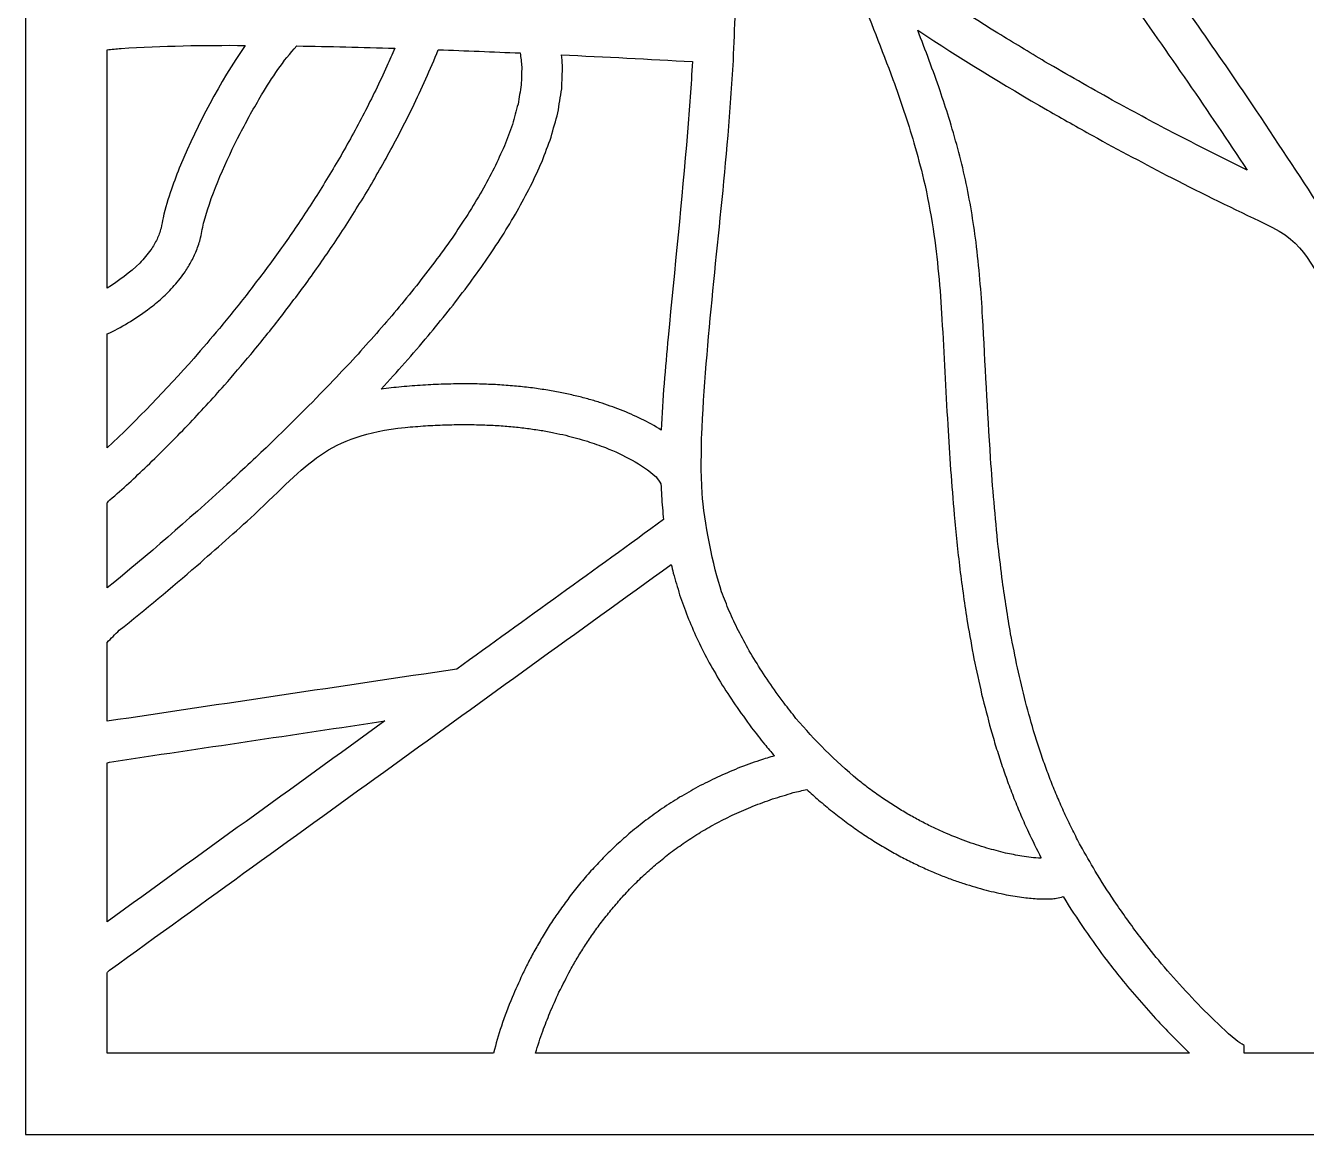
# Model space of a CAD drawing. Header units: centimetres. Extents: x -9.8 to 9.7, y -11.6 to 10.7.
# Drawn here: x -9.84 to -4.03, y -11.61 to -6.58 of the extents above; entities that cross this region are included whole.
import ezdxf

# ---------------------------------------------------------------- set-up
doc = ezdxf.new("R2010")
doc.units = ezdxf.units.CM
doc.header["$MEASUREMENT"] = 0
doc.layers.add('layer 1', color=7, linetype='Continuous')

msp = doc.modelspace()

# ---------------------------------------------------------------- linework, layer by layer
at = {"layer": 'layer 1', "color": 250}
for points, knots in [([(-0.50839, -11.6147), (-3.61902, -11.6147), (-6.72965, -11.6147), (-9.84028, -11.6147), (-9.84028, -11.6147), (-9.84028, -4.1769), (-9.84028, 3.2609), (-9.84028, 10.6987), (-9.84028, 10.6987), (-6.72965, 10.6987), (-3.61902, 10.6987), (-0.50839, 10.6987), (-0.50839, 10.6987), (-0.50839, 3.2609), (-0.50839, -4.1769), (-0.50839, -11.6147)], [0, 0, 0, 0, 0.2, 0.2, 0.2, 0.2, 0.4, 0.4, 0.4, 0.4, 0.6, 0.6, 0.6, 0.6, 1, 1, 1, 1]), ([(-5.97233, -6.06988), (-5.95345, -6.1474), (-5.9298, -6.22442), (-5.90338, -6.2997), (-5.90338, -6.2997), (-5.74802, -6.40981), (-5.58829, -6.51284), (-5.427, -6.614), (-5.427, -6.614), (-5.35558, -6.65711), (-5.28417, -6.70023), (-5.21275, -6.74334), (-5.21275, -6.74334), (-5.11152, -6.80232), (-5.00993, -6.8603), (-4.90763, -6.91741), (-4.90763, -6.91741), (-4.81673, -6.96716), (-4.72558, -7.01621), (-4.63393, -7.06456), (-4.63393, -7.06456), (-4.52156, -7.12285), (-4.40883, -7.1801), (-4.29506, -7.23563), (-4.29506, -7.23563), (-4.47163, -6.96789), (-4.65445, -6.70438), (-4.84026, -6.443), (-4.84026, -6.443), (-5.05691, -6.13999), (-5.3411, -5.77231), (-5.59873, -5.50684), (-5.59873, -5.50684), (-5.62565, -5.53383), (-5.64919, -5.56253), (-5.67254, -5.59261), (-5.67254, -5.59261), (-5.77481, -5.72996), (-5.85973, -5.87922), (-5.94652, -6.02655), (-5.94652, -6.02655), (-5.95509, -6.04101), (-5.96362, -6.05551), (-5.97233, -6.06988)], [0, 0, 0, 0, 0.0833333, 0.0833333, 0.0833333, 0.0833333, 0.1666667, 0.1666667, 0.1666667, 0.1666667, 0.25, 0.25, 0.25, 0.25, 0.3333333, 0.3333333, 0.3333333, 0.3333333, 0.4166667, 0.4166667, 0.4166667, 0.4166667, 0.5, 0.5, 0.5, 0.5, 0.5833333, 0.5833333, 0.5833333, 0.5833333, 0.6666667, 0.6666667, 0.6666667, 0.6666667, 0.75, 0.75, 0.75, 0.75, 0.8333333, 0.8333333, 0.8333333, 0.8333333, 1, 1, 1, 1]), ([(-3.86312, -6.24889), (-3.92057, -6.18638), (-3.97802, -6.12387), (-4.03548, -6.06137), (-4.03548, -6.06137), (-4.06424, -6.03215), (-4.09301, -6.00294), (-4.12177, -5.97373), (-4.12177, -5.97373), (-4.24942, -5.92918), (-4.38651, -5.9143), (-4.52053, -5.90377), (-4.52053, -5.90377), (-4.57553, -5.9004), (-4.6303, -5.89807), (-4.68538, -5.8965), (-4.68538, -5.8965), (-4.72791, -5.89628), (-4.77043, -5.89607), (-4.81296, -5.89585), (-4.81296, -5.89585), (-4.87946, -5.89697), (-4.94575, -5.89885), (-5.01219, -5.90181), (-5.01219, -5.90181), (-4.92363, -6.0155), (-4.83765, -6.13084), (-4.75306, -6.24752), (-4.75306, -6.24752), (-4.58247, -6.48456), (-4.41571, -6.72452), (-4.25213, -6.96644), (-4.25213, -6.96644), (-4.03346, -7.29472), (-3.84889, -7.58168), (-3.62413, -7.91334), (-3.62413, -7.91334), (-3.59405, -7.95681), (-3.56396, -8.00027), (-3.53388, -8.04374), (-3.53388, -8.04374), (-3.50347, -8.08653), (-3.47306, -8.12933), (-3.44265, -8.17212), (-3.44265, -8.17212), (-3.41182, -8.21416), (-3.38099, -8.2562), (-3.35016, -8.29823), (-3.35016, -8.29823), (-3.31882, -8.33943), (-3.28748, -8.38062), (-3.25614, -8.42182), (-3.25614, -8.42182), (-3.22419, -8.46209), (-3.19225, -8.50235), (-3.1603, -8.54262), (-3.1603, -8.54262), (-3.12766, -8.58187), (-3.09502, -8.62112), (-3.06238, -8.66037), (-3.06238, -8.66037), (-3.02895, -8.69853), (-2.99553, -8.73668), (-2.9621, -8.77484), (-2.9621, -8.77484), (-2.9278, -8.81181), (-2.89349, -8.84879), (-2.85919, -8.88576), (-2.85919, -8.88576), (-2.82392, -8.92147), (-2.78864, -8.95718), (-2.75337, -8.9929), (-2.75337, -8.9929), (-2.74185, -9.0038), (-2.73033, -9.0147), (-2.7188, -9.0256), (-2.7188, -9.0256), (-2.65446, -8.86172), (-2.62863, -8.77244), (-2.59466, -8.63656), (-2.59466, -8.63656), (-2.59906, -8.5565), (-2.61495, -8.47705), (-2.63087, -8.39868), (-2.63087, -8.39868), (-2.63681, -8.37344), (-2.64276, -8.34819), (-2.6487, -8.32295), (-2.6487, -8.32295), (-2.65631, -8.29465), (-2.66392, -8.26635), (-2.67153, -8.23804), (-2.67153, -8.23804), (-2.68101, -8.20678), (-2.69049, -8.17551), (-2.69997, -8.14425), (-2.69997, -8.14425), (-2.71153, -8.11012), (-2.72308, -8.07599), (-2.73464, -8.04186), (-2.73464, -8.04186), (-2.74848, -8.00496), (-2.76232, -7.96806), (-2.77616, -7.93116), (-2.77616, -7.93116), (-2.79249, -7.89159), (-2.80882, -7.85202), (-2.82516, -7.81245), (-2.82516, -7.81245), (-2.84418, -7.77031), (-2.86321, -7.72817), (-2.88224, -7.68602), (-2.88224, -7.68602), (-2.90417, -7.6414), (-2.92611, -7.59678), (-2.94804, -7.55216), (-2.94804, -7.55216), (-2.97309, -7.50516), (-2.99813, -7.45816), (-3.02318, -7.41116), (-3.02318, -7.41116), (-3.05155, -7.36187), (-3.07991, -7.31259), (-3.10828, -7.26331), (-3.10828, -7.26331), (-3.14018, -7.21184), (-3.17207, -7.16037), (-3.20397, -7.1089), (-3.20397, -7.1089), (-3.2396, -7.05535), (-3.27524, -7.00179), (-3.31087, -6.94824), (-3.31087, -6.94824), (-3.35045, -6.8927), (-3.39003, -6.83715), (-3.42961, -6.78161), (-3.42961, -6.78161), (-3.47334, -6.72418), (-3.51708, -6.66675), (-3.56081, -6.60931), (-3.56081, -6.60931), (-3.69655, -6.44232), (-3.74042, -6.39081), (-3.86312, -6.24889)], [0, 0, 0, 0, 0.027027, 0.027027, 0.027027, 0.027027, 0.0540541, 0.0540541, 0.0540541, 0.0540541, 0.0810811, 0.0810811, 0.0810811, 0.0810811, 0.1081081, 0.1081081, 0.1081081, 0.1081081, 0.1351351, 0.1351351, 0.1351351, 0.1351351, 0.1621622, 0.1621622, 0.1621622, 0.1621622, 0.1891892, 0.1891892, 0.1891892, 0.1891892, 0.2162162, 0.2162162, 0.2162162, 0.2162162, 0.2432432, 0.2432432, 0.2432432, 0.2432432, 0.2702703, 0.2702703, 0.2702703, 0.2702703, 0.2972973, 0.2972973, 0.2972973, 0.2972973, 0.3243243, 0.3243243, 0.3243243, 0.3243243, 0.3513514, 0.3513514, 0.3513514, 0.3513514, 0.3783784, 0.3783784, 0.3783784, 0.3783784, 0.4054054, 0.4054054, 0.4054054, 0.4054054, 0.4324324, 0.4324324, 0.4324324, 0.4324324, 0.4594595, 0.4594595, 0.4594595, 0.4594595, 0.4864865, 0.4864865, 0.4864865, 0.4864865, 0.5135135, 0.5135135, 0.5135135, 0.5135135, 0.5405405, 0.5405405, 0.5405405, 0.5405405, 0.5675676, 0.5675676, 0.5675676, 0.5675676, 0.5945946, 0.5945946, 0.5945946, 0.5945946, 0.6216216, 0.6216216, 0.6216216, 0.6216216, 0.6486486, 0.6486486, 0.6486486, 0.6486486, 0.6756757, 0.6756757, 0.6756757, 0.6756757, 0.7027027, 0.7027027, 0.7027027, 0.7027027, 0.7297297, 0.7297297, 0.7297297, 0.7297297, 0.7567568, 0.7567568, 0.7567568, 0.7567568, 0.7837838, 0.7837838, 0.7837838, 0.7837838, 0.8108108, 0.8108108, 0.8108108, 0.8108108, 0.8378378, 0.8378378, 0.8378378, 0.8378378, 0.8648649, 0.8648649, 0.8648649, 0.8648649, 0.8918919, 0.8918919, 0.8918919, 0.8918919, 0.9189189, 0.9189189, 0.9189189, 0.9189189, 0.9459459, 0.9459459, 0.9459459, 0.9459459, 1, 1, 1, 1]), ([(-6.61503, -6.27967), (-6.61093, -6.28262), (-6.60684, -6.28558), (-6.60275, -6.28854), (-6.60275, -6.28854), (-6.60676, -6.29255), (-6.61078, -6.29657), (-6.61479, -6.30058), (-6.61479, -6.30058), (-6.6158, -6.37224), (-6.61681, -6.44391), (-6.61782, -6.51557), (-6.61782, -6.51557), (-6.62102, -6.58963), (-6.62422, -6.66368), (-6.62741, -6.73774), (-6.62741, -6.73774), (-6.63432, -6.85162), (-6.64232, -6.96527), (-6.65123, -7.07903), (-6.65123, -7.07903), (-6.68876, -7.52097), (-6.74705, -7.96302), (-6.76962, -8.4059), (-6.76962, -8.4059), (-6.77221, -8.47339), (-6.77341, -8.54039), (-6.77277, -8.60793), (-6.77277, -8.60793), (-6.77151, -8.63979), (-6.77026, -8.67165), (-6.76901, -8.70352), (-6.76901, -8.70352), (-6.76008, -8.82652), (-6.71874, -9.03941), (-6.68075, -9.15086), (-6.68075, -9.15086), (-6.66919, -9.18019), (-6.65764, -9.20953), (-6.64608, -9.23886), (-6.64608, -9.23886), (-6.63223, -9.26856), (-6.61839, -9.29826), (-6.60454, -9.32795), (-6.60454, -9.32795), (-6.58822, -9.35822), (-6.57189, -9.38849), (-6.55557, -9.41876), (-6.55557, -9.41876), (-6.53658, -9.44979), (-6.51759, -9.48082), (-6.4986, -9.51185), (-6.4986, -9.51185), (-6.47676, -9.54382), (-6.45492, -9.57579), (-6.43308, -9.60777), (-6.43308, -9.60777), (-6.42113, -9.62403), (-6.40919, -9.64029), (-6.39724, -9.65655), (-6.39724, -9.65655), (-6.37917, -9.67956), (-6.3611, -9.70258), (-6.34303, -9.72559), (-6.34303, -9.72559), (-6.25817, -9.82472), (-6.16652, -9.91726), (-6.06202, -10.00478), (-6.06202, -10.00478), (-6.04299, -10.01947), (-6.02396, -10.03416), (-6.00493, -10.04885), (-6.00493, -10.04885), (-5.98595, -10.06234), (-5.96697, -10.07583), (-5.948, -10.08933), (-5.948, -10.08933), (-5.92914, -10.10167), (-5.91029, -10.11402), (-5.89144, -10.12636), (-5.89144, -10.12636), (-5.87277, -10.1376), (-5.85411, -10.14884), (-5.83545, -10.16008), (-5.83545, -10.16008), (-5.81705, -10.17027), (-5.79865, -10.18045), (-5.78025, -10.19064), (-5.78025, -10.19064), (-5.76217, -10.19981), (-5.7441, -10.20898), (-5.72603, -10.21815), (-5.72603, -10.21815), (-5.70835, -10.22636), (-5.69068, -10.23456), (-5.673, -10.24277), (-5.673, -10.24277), (-5.63913, -10.25645), (-5.60527, -10.27014), (-5.5714, -10.28383), (-5.5714, -10.28383), (-5.53999, -10.29418), (-5.50857, -10.30453), (-5.47716, -10.31489), (-5.47716, -10.31489), (-5.44881, -10.32227), (-5.42045, -10.32964), (-5.3921, -10.33702), (-5.3921, -10.33702), (-5.36744, -10.34179), (-5.34278, -10.34655), (-5.31812, -10.35131), (-5.31812, -10.35131), (-5.28983, -10.35532), (-5.26072, -10.35989), (-5.2321, -10.36054), (-5.2321, -10.36054), (-5.23167, -10.35969), (-5.23124, -10.35884), (-5.23082, -10.35798), (-5.23082, -10.35798), (-5.24995, -10.31922), (-5.26909, -10.28046), (-5.28822, -10.2417), (-5.28822, -10.2417), (-5.29947, -10.21639), (-5.31071, -10.19108), (-5.32196, -10.16577), (-5.32196, -10.16577), (-5.33245, -10.14021), (-5.34295, -10.11465), (-5.35345, -10.08909), (-5.35345, -10.08909), (-5.36322, -10.0633), (-5.373, -10.03751), (-5.38278, -10.01173), (-5.38278, -10.01173), (-5.39186, -9.98573), (-5.40095, -9.95972), (-5.41004, -9.93372), (-5.41004, -9.93372), (-5.41846, -9.90752), (-5.42689, -9.88133), (-5.43531, -9.85513), (-5.43531, -9.85513), (-5.44311, -9.82875), (-5.45091, -9.80238), (-5.45871, -9.776), (-5.45871, -9.776), (-5.47254, -9.72277), (-5.48636, -9.66954), (-5.50019, -9.61631), (-5.50019, -9.61631), (-5.51186, -9.56255), (-5.52353, -9.5088), (-5.53521, -9.45504), (-5.53521, -9.45504), (-5.54496, -9.40088), (-5.55472, -9.34671), (-5.56447, -9.29255), (-5.56447, -9.29255), (-5.57719, -9.21086), (-5.5887, -9.1293), (-5.59916, -9.0473), (-5.59916, -9.0473), (-5.60862, -8.96533), (-5.61715, -8.88344), (-5.6249, -8.8013), (-5.6249, -8.8013), (-5.63652, -8.66522), (-5.64602, -8.52919), (-5.65427, -8.39287), (-5.65427, -8.39287), (-5.6634, -8.23266), (-5.67153, -8.0724), (-5.68036, -7.91219), (-5.68036, -7.91219), (-5.68833, -7.77501), (-5.70031, -7.63871), (-5.72055, -7.50275), (-5.72055, -7.50275), (-5.73227, -7.42733), (-5.74643, -7.35277), (-5.7635, -7.27839), (-5.7635, -7.27839), (-5.7768, -7.22243), (-5.79186, -7.16707), (-5.80741, -7.11171), (-5.80741, -7.11171), (-5.83654, -7.01476), (-5.86846, -6.91963), (-5.90297, -6.82449), (-5.90297, -6.82449), (-5.95383, -6.6882), (-6.0082, -6.55325), (-6.05802, -6.41659), (-6.05802, -6.41659), (-6.1387, -6.35941), (-6.21721, -6.29934), (-6.29576, -6.23931), (-6.29576, -6.23931), (-6.40895, -6.14909), (-6.52144, -6.0581), (-6.62766, -5.95965), (-6.62766, -5.95965), (-6.61885, -6.06609), (-6.61639, -6.17291), (-6.61503, -6.27967)], [0, 0, 0, 0, 0.0188679, 0.0188679, 0.0188679, 0.0188679, 0.0377358, 0.0377358, 0.0377358, 0.0377358, 0.0566038, 0.0566038, 0.0566038, 0.0566038, 0.0754717, 0.0754717, 0.0754717, 0.0754717, 0.0943396, 0.0943396, 0.0943396, 0.0943396, 0.1132075, 0.1132075, 0.1132075, 0.1132075, 0.1320755, 0.1320755, 0.1320755, 0.1320755, 0.1509434, 0.1509434, 0.1509434, 0.1509434, 0.1698113, 0.1698113, 0.1698113, 0.1698113, 0.1886792, 0.1886792, 0.1886792, 0.1886792, 0.2075472, 0.2075472, 0.2075472, 0.2075472, 0.2264151, 0.2264151, 0.2264151, 0.2264151, 0.245283, 0.245283, 0.245283, 0.245283, 0.2641509, 0.2641509, 0.2641509, 0.2641509, 0.2830189, 0.2830189, 0.2830189, 0.2830189, 0.3018868, 0.3018868, 0.3018868, 0.3018868, 0.3207547, 0.3207547, 0.3207547, 0.3207547, 0.3396226, 0.3396226, 0.3396226, 0.3396226, 0.3584906, 0.3584906, 0.3584906, 0.3584906, 0.3773585, 0.3773585, 0.3773585, 0.3773585, 0.3962264, 0.3962264, 0.3962264, 0.3962264, 0.4150943, 0.4150943, 0.4150943, 0.4150943, 0.4339623, 0.4339623, 0.4339623, 0.4339623, 0.4528302, 0.4528302, 0.4528302, 0.4528302, 0.4716981, 0.4716981, 0.4716981, 0.4716981, 0.490566, 0.490566, 0.490566, 0.490566, 0.509434, 0.509434, 0.509434, 0.509434, 0.5283019, 0.5283019, 0.5283019, 0.5283019, 0.5471698, 0.5471698, 0.5471698, 0.5471698, 0.5660377, 0.5660377, 0.5660377, 0.5660377, 0.5849057, 0.5849057, 0.5849057, 0.5849057, 0.6037736, 0.6037736, 0.6037736, 0.6037736, 0.6226415, 0.6226415, 0.6226415, 0.6226415, 0.6415094, 0.6415094, 0.6415094, 0.6415094, 0.6603774, 0.6603774, 0.6603774, 0.6603774, 0.6792453, 0.6792453, 0.6792453, 0.6792453, 0.6981132, 0.6981132, 0.6981132, 0.6981132, 0.7169811, 0.7169811, 0.7169811, 0.7169811, 0.7358491, 0.7358491, 0.7358491, 0.7358491, 0.754717, 0.754717, 0.754717, 0.754717, 0.7735849, 0.7735849, 0.7735849, 0.7735849, 0.7924528, 0.7924528, 0.7924528, 0.7924528, 0.8113208, 0.8113208, 0.8113208, 0.8113208, 0.8301887, 0.8301887, 0.8301887, 0.8301887, 0.8490566, 0.8490566, 0.8490566, 0.8490566, 0.8679245, 0.8679245, 0.8679245, 0.8679245, 0.8867925, 0.8867925, 0.8867925, 0.8867925, 0.9056604, 0.9056604, 0.9056604, 0.9056604, 0.9245283, 0.9245283, 0.9245283, 0.9245283, 0.9433962, 0.9433962, 0.9433962, 0.9433962, 0.9622642, 0.9622642, 0.9622642, 0.9622642, 1, 1, 1, 1]), ([(-3.81967, -11.24512), (-3.80794, -11.23334), (-3.79621, -11.22155), (-3.78448, -11.20976), (-3.78448, -11.20976), (-3.6017, -10.90121), (-3.43612, -10.583), (-3.27497, -10.26276), (-3.27497, -10.26276), (-3.24498, -10.2015), (-3.21499, -10.14024), (-3.185, -10.07897), (-3.185, -10.07897), (-3.15392, -10.01356), (-3.12284, -9.94815), (-3.09176, -9.88273), (-3.09176, -9.88273), (-3.0599, -9.81346), (-3.02804, -9.74418), (-2.99618, -9.67491), (-2.99618, -9.67491), (-2.96384, -9.60207), (-2.93151, -9.52923), (-2.89917, -9.45639), (-2.89917, -9.45639), (-2.86406, -9.37392), (-2.82895, -9.29145), (-2.79385, -9.20898), (-2.79385, -9.20898), (-2.82344, -9.18098), (-2.85304, -9.15298), (-2.88264, -9.12498), (-2.88264, -9.12498), (-2.91932, -9.08784), (-2.95601, -9.0507), (-2.99269, -9.01356), (-2.99269, -9.01356), (-3.02825, -8.97524), (-3.0638, -8.93691), (-3.09936, -8.89859), (-3.09936, -8.89859), (-3.13389, -8.85918), (-3.16842, -8.81977), (-3.20294, -8.78035), (-3.20294, -8.78035), (-3.23654, -8.73995), (-3.27014, -8.69954), (-3.30374, -8.65913), (-3.30374, -8.65913), (-3.33652, -8.61782), (-3.36929, -8.57651), (-3.40207, -8.5352), (-3.40207, -8.5352), (-3.43411, -8.49308), (-3.46616, -8.45095), (-3.49821, -8.40883), (-3.49821, -8.40883), (-3.52963, -8.36598), (-3.56106, -8.32314), (-3.59248, -8.28029), (-3.59248, -8.28029), (-3.62338, -8.23681), (-3.65427, -8.19333), (-3.68517, -8.14984), (-3.68517, -8.14984), (-3.74579, -8.06133), (-3.80641, -7.97282), (-3.86703, -7.88431), (-3.86703, -7.88431), (-4.01104, -7.66841), (-4.02215, -7.56596), (-4.21295, -7.47919), (-4.21295, -7.47919), (-4.3557, -7.41301), (-4.49641, -7.34289), (-4.63655, -7.27138), (-4.63655, -7.27138), (-4.75751, -7.20863), (-4.8775, -7.14455), (-4.99702, -7.07914), (-4.99702, -7.07914), (-5.0649, -7.04085), (-5.13277, -7.00255), (-5.20064, -6.96426), (-5.20064, -6.96426), (-5.40032, -6.84793), (-5.59776, -6.72855), (-5.79032, -6.60069), (-5.79032, -6.60069), (-5.75511, -6.69191), (-5.72093, -6.78325), (-5.68861, -6.87555), (-5.68861, -6.87555), (-5.6754, -6.91596), (-5.6622, -6.95637), (-5.64899, -6.99678), (-5.64899, -6.99678), (-5.62085, -7.09046), (-5.59494, -7.1842), (-5.57378, -7.27968), (-5.57378, -7.27968), (-5.55374, -7.37345), (-5.53801, -7.46745), (-5.52567, -7.56253), (-5.52567, -7.56253), (-5.5117, -7.67534), (-5.50246, -7.78827), (-5.49586, -7.90174), (-5.49586, -7.90174), (-5.48408, -8.11559), (-5.4736, -8.32947), (-5.45967, -8.54321), (-5.45967, -8.54321), (-5.45016, -8.67749), (-5.43889, -8.81125), (-5.42493, -8.94516), (-5.42493, -8.94516), (-5.41847, -8.9983), (-5.41202, -9.05144), (-5.40556, -9.10459), (-5.40556, -9.10459), (-5.3944, -9.18374), (-5.38216, -9.26238), (-5.36864, -9.34117), (-5.36864, -9.34117), (-5.35839, -9.39299), (-5.34813, -9.44482), (-5.33787, -9.49664), (-5.33787, -9.49664), (-5.32573, -9.54773), (-5.31358, -9.59882), (-5.30144, -9.64991), (-5.30144, -9.64991), (-5.2872, -9.70016), (-5.27296, -9.7504), (-5.25873, -9.80064), (-5.25873, -9.80064), (-5.25076, -9.82541), (-5.24279, -9.85017), (-5.23483, -9.87494), (-5.23483, -9.87494), (-5.22626, -9.89945), (-5.21769, -9.92397), (-5.20913, -9.94848), (-5.20913, -9.94848), (-5.19994, -9.97273), (-5.19074, -9.99698), (-5.18155, -10.02123), (-5.18155, -10.02123), (-5.17171, -10.0452), (-5.16186, -10.06917), (-5.15202, -10.09314), (-5.15202, -10.09314), (-5.1415, -10.11681), (-5.13098, -10.14049), (-5.12046, -10.16417), (-5.12046, -10.16417), (-5.10923, -10.18755), (-5.09801, -10.21092), (-5.08679, -10.2343), (-5.08679, -10.2343), (-5.07483, -10.25736), (-5.06288, -10.28042), (-5.05093, -10.30349), (-5.05093, -10.30349), (-5.02883, -10.34208), (-5.00674, -10.38067), (-4.98464, -10.41926), (-4.98464, -10.41926), (-4.95655, -10.46487), (-4.92788, -10.50979), (-4.89829, -10.55445), (-4.89829, -10.55445), (-4.86057, -10.6095), (-4.82192, -10.66336), (-4.7818, -10.71669), (-4.7818, -10.71669), (-4.75375, -10.75292), (-4.72534, -10.78867), (-4.69635, -10.82416), (-4.69635, -10.82416), (-4.62548, -10.90868), (-4.55211, -10.98967), (-4.47412, -11.06768), (-4.47412, -11.06768), (-4.43268, -11.10836), (-4.39063, -11.1485), (-4.34626, -11.18601), (-4.34626, -11.18601), (-4.3338, -11.19433), (-4.32134, -11.20266), (-4.30888, -11.21098), (-4.30888, -11.21098), (-4.30888, -11.22236), (-4.30888, -11.23374), (-4.30888, -11.24512), (-4.30888, -11.24512), (-4.14581, -11.24512), (-3.98274, -11.24512), (-3.81967, -11.24512)], [0, 0, 0, 0, 0.0196078, 0.0196078, 0.0196078, 0.0196078, 0.0392157, 0.0392157, 0.0392157, 0.0392157, 0.0588235, 0.0588235, 0.0588235, 0.0588235, 0.0784314, 0.0784314, 0.0784314, 0.0784314, 0.0980392, 0.0980392, 0.0980392, 0.0980392, 0.1176471, 0.1176471, 0.1176471, 0.1176471, 0.1372549, 0.1372549, 0.1372549, 0.1372549, 0.1568627, 0.1568627, 0.1568627, 0.1568627, 0.1764706, 0.1764706, 0.1764706, 0.1764706, 0.1960784, 0.1960784, 0.1960784, 0.1960784, 0.2156863, 0.2156863, 0.2156863, 0.2156863, 0.2352941, 0.2352941, 0.2352941, 0.2352941, 0.254902, 0.254902, 0.254902, 0.254902, 0.2745098, 0.2745098, 0.2745098, 0.2745098, 0.2941176, 0.2941176, 0.2941176, 0.2941176, 0.3137255, 0.3137255, 0.3137255, 0.3137255, 0.3333333, 0.3333333, 0.3333333, 0.3333333, 0.3529412, 0.3529412, 0.3529412, 0.3529412, 0.372549, 0.372549, 0.372549, 0.372549, 0.3921569, 0.3921569, 0.3921569, 0.3921569, 0.4117647, 0.4117647, 0.4117647, 0.4117647, 0.4313725, 0.4313725, 0.4313725, 0.4313725, 0.4509804, 0.4509804, 0.4509804, 0.4509804, 0.4705882, 0.4705882, 0.4705882, 0.4705882, 0.4901961, 0.4901961, 0.4901961, 0.4901961, 0.5098039, 0.5098039, 0.5098039, 0.5098039, 0.5294118, 0.5294118, 0.5294118, 0.5294118, 0.5490196, 0.5490196, 0.5490196, 0.5490196, 0.5686275, 0.5686275, 0.5686275, 0.5686275, 0.5882353, 0.5882353, 0.5882353, 0.5882353, 0.6078431, 0.6078431, 0.6078431, 0.6078431, 0.627451, 0.627451, 0.627451, 0.627451, 0.6470588, 0.6470588, 0.6470588, 0.6470588, 0.6666667, 0.6666667, 0.6666667, 0.6666667, 0.6862745, 0.6862745, 0.6862745, 0.6862745, 0.7058824, 0.7058824, 0.7058824, 0.7058824, 0.7254902, 0.7254902, 0.7254902, 0.7254902, 0.745098, 0.745098, 0.745098, 0.745098, 0.7647059, 0.7647059, 0.7647059, 0.7647059, 0.7843137, 0.7843137, 0.7843137, 0.7843137, 0.8039216, 0.8039216, 0.8039216, 0.8039216, 0.8235294, 0.8235294, 0.8235294, 0.8235294, 0.8431373, 0.8431373, 0.8431373, 0.8431373, 0.8627451, 0.8627451, 0.8627451, 0.8627451, 0.8823529, 0.8823529, 0.8823529, 0.8823529, 0.9019608, 0.9019608, 0.9019608, 0.9019608, 0.9215686, 0.9215686, 0.9215686, 0.9215686, 0.9411765, 0.9411765, 0.9411765, 0.9411765, 0.9607843, 0.9607843, 0.9607843, 0.9607843, 1, 1, 1, 1]), ([(-9.4707, -7.77141), (-9.41696, -7.73944), (-9.36687, -7.70141), (-9.32212, -7.65769), (-9.32212, -7.65769), (-9.30376, -7.63841), (-9.28744, -7.61918), (-9.2717, -7.59771), (-9.2717, -7.59771), (-9.26123, -7.58184), (-9.25215, -7.56638), (-9.24351, -7.54945), (-9.24351, -7.54945), (-9.23621, -7.53264), (-9.2305, -7.51679), (-9.22552, -7.49916), (-9.22552, -7.49916), (-9.22242, -7.48352), (-9.21932, -7.46788), (-9.21623, -7.45224), (-9.21623, -7.45224), (-9.20569, -7.40788), (-9.19294, -7.36534), (-9.17845, -7.32213), (-9.17845, -7.32213), (-9.16534, -7.28572), (-9.15156, -7.24984), (-9.1371, -7.21396), (-9.1371, -7.21396), (-9.05682, -7.02373), (-8.96077, -6.83956), (-8.8436, -6.66935), (-8.8436, -6.66935), (-9.03158, -6.66821), (-9.2194, -6.67103), (-9.40701, -6.68335), (-9.40701, -6.68335), (-9.4282, -6.68529), (-9.4494, -6.68723), (-9.47059, -6.68917), (-9.47059, -6.68917), (-9.47063, -6.68917), (-9.47067, -6.68918), (-9.4707, -6.68918), (-9.4707, -6.68918), (-9.4707, -7.04992), (-9.4707, -7.41067), (-9.4707, -7.77141)], [0, 0, 0, 0, 0.0769231, 0.0769231, 0.0769231, 0.0769231, 0.1538462, 0.1538462, 0.1538462, 0.1538462, 0.2307692, 0.2307692, 0.2307692, 0.2307692, 0.3076923, 0.3076923, 0.3076923, 0.3076923, 0.3846154, 0.3846154, 0.3846154, 0.3846154, 0.4615385, 0.4615385, 0.4615385, 0.4615385, 0.5384615, 0.5384615, 0.5384615, 0.5384615, 0.6153846, 0.6153846, 0.6153846, 0.6153846, 0.6923077, 0.6923077, 0.6923077, 0.6923077, 0.7692308, 0.7692308, 0.7692308, 0.7692308, 0.8461538, 0.8461538, 0.8461538, 0.8461538, 1, 1, 1, 1]), ([(-9.4707, -8.49723), (-9.33215, -8.3689), (-9.20221, -8.23121), (-9.0764, -8.09059), (-9.0764, -8.09059), (-9.03758, -8.04531), (-8.99876, -8.00003), (-8.95995, -7.95475), (-8.95995, -7.95475), (-8.91968, -7.90482), (-8.87942, -7.8549), (-8.83916, -7.80497), (-8.83916, -7.80497), (-8.79822, -7.75063), (-8.75729, -7.69629), (-8.71635, -7.64195), (-8.71635, -7.64195), (-8.69587, -7.6132), (-8.67538, -7.58445), (-8.6549, -7.5557), (-8.6549, -7.5557), (-8.63453, -7.52594), (-8.61417, -7.49618), (-8.5938, -7.46641), (-8.5938, -7.46641), (-8.57365, -7.43567), (-8.55349, -7.40493), (-8.53334, -7.37418), (-8.53334, -7.37418), (-8.5135, -7.34248), (-8.49365, -7.31079), (-8.47381, -7.27909), (-8.47381, -7.27909), (-8.45436, -7.24647), (-8.43492, -7.21385), (-8.41548, -7.18123), (-8.41548, -7.18123), (-8.39654, -7.14772), (-8.37759, -7.11421), (-8.35865, -7.0807), (-8.35865, -7.0807), (-8.3403, -7.04632), (-8.32194, -7.01195), (-8.30359, -6.97758), (-8.30359, -6.97758), (-8.28593, -6.94238), (-8.26826, -6.90717), (-8.2506, -6.87197), (-8.2506, -6.87197), (-8.23371, -6.83597), (-8.21682, -6.79997), (-8.19994, -6.76396), (-8.19994, -6.76396), (-8.18812, -6.73681), (-8.17629, -6.70966), (-8.16447, -6.68251), (-8.16447, -6.68251), (-8.31251, -6.6777), (-8.46061, -6.67436), (-8.60871, -6.67181), (-8.60871, -6.67181), (-8.67185, -6.73833), (-8.72143, -6.81633), (-8.76915, -6.89427), (-8.76915, -6.89427), (-8.80312, -6.9517), (-8.83518, -7.00968), (-8.86604, -7.06886), (-8.86604, -7.06886), (-8.93078, -7.19694), (-8.99169, -7.32858), (-9.02987, -7.46731), (-9.02987, -7.46731), (-9.03584, -7.4924), (-9.04066, -7.51761), (-9.04585, -7.54288), (-9.04585, -7.54288), (-9.04864, -7.55276), (-9.05142, -7.56263), (-9.05421, -7.57251), (-9.05421, -7.57251), (-9.05762, -7.582), (-9.06102, -7.5915), (-9.06443, -7.601), (-9.06443, -7.601), (-9.07284, -7.61883), (-9.08124, -7.63665), (-9.08965, -7.65448), (-9.08965, -7.65448), (-9.09975, -7.67074), (-9.10985, -7.68701), (-9.11995, -7.70327), (-9.11995, -7.70327), (-9.13655, -7.72591), (-9.15351, -7.74698), (-9.17205, -7.76806), (-9.17205, -7.76806), (-9.19041, -7.78735), (-9.209, -7.80555), (-9.22867, -7.8235), (-9.22867, -7.8235), (-9.24757, -7.83971), (-9.26663, -7.85516), (-9.28641, -7.8703), (-9.28641, -7.8703), (-9.34419, -7.91227), (-9.40553, -7.95037), (-9.4707, -7.97994), (-9.4707, -7.97994), (-9.4707, -8.15237), (-9.4707, -8.3248), (-9.4707, -8.49723)], [0, 0, 0, 0, 0.0344828, 0.0344828, 0.0344828, 0.0344828, 0.0689655, 0.0689655, 0.0689655, 0.0689655, 0.1034483, 0.1034483, 0.1034483, 0.1034483, 0.137931, 0.137931, 0.137931, 0.137931, 0.1724138, 0.1724138, 0.1724138, 0.1724138, 0.2068966, 0.2068966, 0.2068966, 0.2068966, 0.2413793, 0.2413793, 0.2413793, 0.2413793, 0.2758621, 0.2758621, 0.2758621, 0.2758621, 0.3103448, 0.3103448, 0.3103448, 0.3103448, 0.3448276, 0.3448276, 0.3448276, 0.3448276, 0.3793103, 0.3793103, 0.3793103, 0.3793103, 0.4137931, 0.4137931, 0.4137931, 0.4137931, 0.4482759, 0.4482759, 0.4482759, 0.4482759, 0.4827586, 0.4827586, 0.4827586, 0.4827586, 0.5172414, 0.5172414, 0.5172414, 0.5172414, 0.5517241, 0.5517241, 0.5517241, 0.5517241, 0.5862069, 0.5862069, 0.5862069, 0.5862069, 0.6206897, 0.6206897, 0.6206897, 0.6206897, 0.6551724, 0.6551724, 0.6551724, 0.6551724, 0.6896552, 0.6896552, 0.6896552, 0.6896552, 0.7241379, 0.7241379, 0.7241379, 0.7241379, 0.7586207, 0.7586207, 0.7586207, 0.7586207, 0.7931034, 0.7931034, 0.7931034, 0.7931034, 0.8275862, 0.8275862, 0.8275862, 0.8275862, 0.862069, 0.862069, 0.862069, 0.862069, 0.8965517, 0.8965517, 0.8965517, 0.8965517, 0.9310345, 0.9310345, 0.9310345, 0.9310345, 1, 1, 1, 1]), ([(-9.4707, -9.13307), (-9.28428, -8.98268), (-9.10423, -8.82468), (-8.92685, -8.66376), (-8.92685, -8.66376), (-8.86335, -8.6042), (-8.79985, -8.54464), (-8.73636, -8.48507), (-8.73636, -8.48507), (-8.61787, -8.36972), (-8.56067, -8.31253), (-8.44072, -8.18856), (-8.44072, -8.18856), (-8.4082, -8.15377), (-8.37569, -8.11897), (-8.34318, -8.08417), (-8.34318, -8.08417), (-8.31135, -8.04874), (-8.27951, -8.01331), (-8.24768, -7.97788), (-8.24768, -7.97788), (-8.21683, -7.94199), (-8.18597, -7.9061), (-8.15512, -7.87021), (-8.15512, -7.87021), (-8.12556, -7.83405), (-8.096, -7.79788), (-8.06643, -7.76171), (-8.06643, -7.76171), (-8.03847, -7.72545), (-8.0105, -7.68919), (-7.98253, -7.65293), (-7.98253, -7.65293), (-7.95647, -7.61677), (-7.9304, -7.5806), (-7.90434, -7.54444), (-7.90434, -7.54444), (-7.88048, -7.50858), (-7.85662, -7.47271), (-7.83277, -7.43685), (-7.83277, -7.43685), (-7.81142, -7.40149), (-7.79007, -7.36613), (-7.76872, -7.33077), (-7.76872, -7.33077), (-7.75018, -7.29615), (-7.73164, -7.26152), (-7.7131, -7.22689), (-7.7131, -7.22689), (-7.69765, -7.19324), (-7.6822, -7.15959), (-7.66675, -7.12594), (-7.66675, -7.12594), (-7.65465, -7.09352), (-7.64256, -7.0611), (-7.63046, -7.02868), (-7.63046, -7.02868), (-7.62194, -6.99777), (-7.61342, -6.96686), (-7.6049, -6.93595), (-7.6049, -6.93595), (-7.60011, -6.90682), (-7.59533, -6.87769), (-7.59054, -6.84856), (-7.59054, -6.84856), (-7.58958, -6.82143), (-7.58861, -6.7943), (-7.58765, -6.76716), (-7.58765, -6.76716), (-7.59006, -6.74609), (-7.59248, -6.72501), (-7.5949, -6.70394), (-7.5949, -6.70394), (-7.71893, -6.69866), (-7.84298, -6.69357), (-7.96705, -6.68917), (-7.96705, -6.68917), (-8.00289, -6.77852), (-8.04347, -6.86552), (-8.08434, -6.95266), (-8.08434, -6.95266), (-8.10272, -6.98929), (-8.1211, -7.02592), (-8.13948, -7.06255), (-8.13948, -7.06255), (-8.15855, -7.09826), (-8.17762, -7.13398), (-8.19669, -7.16969), (-8.19669, -7.16969), (-8.21635, -7.20447), (-8.236, -7.23924), (-8.25566, -7.27401), (-8.25566, -7.27401), (-8.27581, -7.30782), (-8.29596, -7.34163), (-8.31611, -7.37543), (-8.31611, -7.37543), (-8.33665, -7.40825), (-8.35719, -7.44106), (-8.37774, -7.47387), (-8.37774, -7.47387), (-8.39858, -7.50567), (-8.41942, -7.53746), (-8.44026, -7.56926), (-8.44026, -7.56926), (-8.4613, -7.60001), (-8.48234, -7.63075), (-8.50338, -7.6615), (-8.50338, -7.6615), (-8.52453, -7.69118), (-8.54568, -7.72086), (-8.56682, -7.75054), (-8.56682, -7.75054), (-8.60904, -7.80658), (-8.65126, -7.86262), (-8.69348, -7.91865), (-8.69348, -7.91865), (-8.73495, -7.97009), (-8.77643, -8.02153), (-8.81791, -8.07297), (-8.81791, -8.07297), (-8.85789, -8.1196), (-8.89786, -8.16622), (-8.93783, -8.21285), (-8.93783, -8.21285), (-8.99258, -8.27405), (-9.04788, -8.3344), (-9.1042, -8.39418), (-9.1042, -8.39418), (-9.1648, -8.45695), (-9.22606, -8.51864), (-9.28873, -8.57936), (-9.28873, -8.57936), (-9.34393, -8.63175), (-9.39951, -8.68367), (-9.45745, -8.73304), (-9.45745, -8.73304), (-9.46187, -8.73746), (-9.46629, -8.74187), (-9.4707, -8.74629), (-9.4707, -8.74629), (-9.4707, -8.87522), (-9.4707, -9.00414), (-9.4707, -9.13307)], [0, 0, 0, 0, 0.027027, 0.027027, 0.027027, 0.027027, 0.0540541, 0.0540541, 0.0540541, 0.0540541, 0.0810811, 0.0810811, 0.0810811, 0.0810811, 0.1081081, 0.1081081, 0.1081081, 0.1081081, 0.1351351, 0.1351351, 0.1351351, 0.1351351, 0.1621622, 0.1621622, 0.1621622, 0.1621622, 0.1891892, 0.1891892, 0.1891892, 0.1891892, 0.2162162, 0.2162162, 0.2162162, 0.2162162, 0.2432432, 0.2432432, 0.2432432, 0.2432432, 0.2702703, 0.2702703, 0.2702703, 0.2702703, 0.2972973, 0.2972973, 0.2972973, 0.2972973, 0.3243243, 0.3243243, 0.3243243, 0.3243243, 0.3513514, 0.3513514, 0.3513514, 0.3513514, 0.3783784, 0.3783784, 0.3783784, 0.3783784, 0.4054054, 0.4054054, 0.4054054, 0.4054054, 0.4324324, 0.4324324, 0.4324324, 0.4324324, 0.4594595, 0.4594595, 0.4594595, 0.4594595, 0.4864865, 0.4864865, 0.4864865, 0.4864865, 0.5135135, 0.5135135, 0.5135135, 0.5135135, 0.5405405, 0.5405405, 0.5405405, 0.5405405, 0.5675676, 0.5675676, 0.5675676, 0.5675676, 0.5945946, 0.5945946, 0.5945946, 0.5945946, 0.6216216, 0.6216216, 0.6216216, 0.6216216, 0.6486486, 0.6486486, 0.6486486, 0.6486486, 0.6756757, 0.6756757, 0.6756757, 0.6756757, 0.7027027, 0.7027027, 0.7027027, 0.7027027, 0.7297297, 0.7297297, 0.7297297, 0.7297297, 0.7567568, 0.7567568, 0.7567568, 0.7567568, 0.7837838, 0.7837838, 0.7837838, 0.7837838, 0.8108108, 0.8108108, 0.8108108, 0.8108108, 0.8378378, 0.8378378, 0.8378378, 0.8378378, 0.8648649, 0.8648649, 0.8648649, 0.8648649, 0.8918919, 0.8918919, 0.8918919, 0.8918919, 0.9189189, 0.9189189, 0.9189189, 0.9189189, 0.9459459, 0.9459459, 0.9459459, 0.9459459, 1, 1, 1, 1]), ([(-6.81286, -6.74302), (-7.01115, -6.73172), (-7.20953, -6.72156), (-7.40793, -6.71236), (-7.40793, -6.71236), (-7.40611, -6.7282), (-7.4043, -6.74404), (-7.40248, -6.75988), (-7.40248, -6.75988), (-7.40375, -6.79555), (-7.40502, -6.83122), (-7.40629, -6.86689), (-7.40629, -6.86689), (-7.41224, -6.90312), (-7.41819, -6.93936), (-7.42414, -6.97559), (-7.42414, -6.97559), (-7.43425, -7.01228), (-7.44437, -7.04896), (-7.45448, -7.08564), (-7.45448, -7.08564), (-7.46832, -7.12272), (-7.48215, -7.1598), (-7.49599, -7.19688), (-7.49599, -7.19688), (-7.51317, -7.2343), (-7.53034, -7.27172), (-7.54752, -7.30914), (-7.54752, -7.30914), (-7.5677, -7.34683), (-7.58788, -7.38451), (-7.60807, -7.4222), (-7.60807, -7.4222), (-7.63093, -7.46008), (-7.6538, -7.49795), (-7.67666, -7.53582), (-7.67666, -7.53582), (-7.70191, -7.57378), (-7.72715, -7.61173), (-7.7524, -7.64968), (-7.7524, -7.64968), (-7.77973, -7.68759), (-7.80705, -7.7255), (-7.83438, -7.76341), (-7.83438, -7.76341), (-7.86349, -7.80115), (-7.8926, -7.8389), (-7.92171, -7.87664), (-7.92171, -7.87664), (-7.9523, -7.91407), (-7.9829, -7.9515), (-8.0135, -7.98894), (-8.0135, -7.98894), (-8.08336, -8.0702), (-8.15316, -8.15148), (-8.22635, -8.22981), (-8.22635, -8.22981), (-8.19572, -8.22651), (-8.16508, -8.22322), (-8.13445, -8.21992), (-8.13445, -8.21992), (-8.10175, -8.21736), (-8.06906, -8.2148), (-8.03636, -8.21224), (-8.03636, -8.21224), (-8.00515, -8.21073), (-7.97393, -8.20922), (-7.94272, -8.20772), (-7.94272, -8.20772), (-7.91296, -8.20719), (-7.88321, -8.20666), (-7.85345, -8.20613), (-7.85345, -8.20613), (-7.82513, -8.20652), (-7.7968, -8.2069), (-7.76847, -8.20729), (-7.76847, -8.20729), (-7.74156, -8.20852), (-7.71464, -8.20975), (-7.68772, -8.21098), (-7.68772, -8.21098), (-7.66219, -8.21299), (-7.63665, -8.215), (-7.61112, -8.21701), (-7.61112, -8.21701), (-7.58694, -8.21972), (-7.56277, -8.22244), (-7.53859, -8.22516), (-7.53859, -8.22516), (-7.51575, -8.22851), (-7.49292, -8.23187), (-7.47008, -8.23522), (-7.47008, -8.23522), (-7.44855, -8.23915), (-7.42703, -8.24307), (-7.40551, -8.24699), (-7.40551, -8.24699), (-7.38527, -8.25142), (-7.36504, -8.25584), (-7.3448, -8.26027), (-7.3448, -8.26027), (-7.32584, -8.26512), (-7.30687, -8.26997), (-7.28791, -8.27483), (-7.28791, -8.27483), (-7.27019, -8.28004), (-7.25247, -8.28525), (-7.23475, -8.29047), (-7.23475, -8.29047), (-7.20296, -8.30168), (-7.17116, -8.3129), (-7.13937, -8.32412), (-7.13937, -8.32412), (-7.0757, -8.35055), (-7.01315, -8.37898), (-6.95495, -8.41626), (-6.95495, -8.41626), (-6.94955, -8.27526), (-6.93618, -8.1347), (-6.92332, -7.99424), (-6.92332, -7.99424), (-6.89381, -7.68416), (-6.86177, -7.37437), (-6.8354, -7.064), (-6.8354, -7.064), (-6.82703, -6.95701), (-6.81936, -6.85012), (-6.81286, -6.74302)], [0, 0, 0, 0, 0.030303, 0.030303, 0.030303, 0.030303, 0.0606061, 0.0606061, 0.0606061, 0.0606061, 0.0909091, 0.0909091, 0.0909091, 0.0909091, 0.1212121, 0.1212121, 0.1212121, 0.1212121, 0.1515152, 0.1515152, 0.1515152, 0.1515152, 0.1818182, 0.1818182, 0.1818182, 0.1818182, 0.2121212, 0.2121212, 0.2121212, 0.2121212, 0.2424242, 0.2424242, 0.2424242, 0.2424242, 0.2727273, 0.2727273, 0.2727273, 0.2727273, 0.3030303, 0.3030303, 0.3030303, 0.3030303, 0.3333333, 0.3333333, 0.3333333, 0.3333333, 0.3636364, 0.3636364, 0.3636364, 0.3636364, 0.3939394, 0.3939394, 0.3939394, 0.3939394, 0.4242424, 0.4242424, 0.4242424, 0.4242424, 0.4545455, 0.4545455, 0.4545455, 0.4545455, 0.4848485, 0.4848485, 0.4848485, 0.4848485, 0.5151515, 0.5151515, 0.5151515, 0.5151515, 0.5454545, 0.5454545, 0.5454545, 0.5454545, 0.5757576, 0.5757576, 0.5757576, 0.5757576, 0.6060606, 0.6060606, 0.6060606, 0.6060606, 0.6363636, 0.6363636, 0.6363636, 0.6363636, 0.6666667, 0.6666667, 0.6666667, 0.6666667, 0.6969697, 0.6969697, 0.6969697, 0.6969697, 0.7272727, 0.7272727, 0.7272727, 0.7272727, 0.7575758, 0.7575758, 0.7575758, 0.7575758, 0.7878788, 0.7878788, 0.7878788, 0.7878788, 0.8181818, 0.8181818, 0.8181818, 0.8181818, 0.8484848, 0.8484848, 0.8484848, 0.8484848, 0.8787879, 0.8787879, 0.8787879, 0.8787879, 0.9090909, 0.9090909, 0.9090909, 0.9090909, 0.9393939, 0.9393939, 0.9393939, 0.9393939, 1, 1, 1, 1]), ([(-9.4707, -9.7386), (-8.94152, -9.65969), (-8.41234, -9.58078), (-7.88316, -9.50186), (-7.88316, -9.50186), (-7.57012, -9.2756), (-7.25708, -9.04934), (-6.94404, -8.82308), (-6.94404, -8.82308), (-6.94845, -8.78714), (-6.95084, -8.75091), (-6.95346, -8.71481), (-6.95346, -8.71481), (-6.95435, -8.6967), (-6.95523, -8.6786), (-6.95611, -8.66049), (-6.95611, -8.66049), (-6.96348, -8.64984), (-6.97085, -8.6392), (-6.97822, -8.62855), (-6.97822, -8.62855), (-7.0442, -8.56911), (-7.12588, -8.5298), (-7.20717, -8.49605), (-7.20717, -8.49605), (-7.2348, -8.48631), (-7.26243, -8.47656), (-7.29007, -8.46681), (-7.29007, -8.46681), (-7.32253, -8.45791), (-7.355, -8.449), (-7.38746, -8.4401), (-7.38746, -8.4401), (-7.40558, -8.43613), (-7.4237, -8.43217), (-7.44183, -8.42821), (-7.44183, -8.42821), (-7.46125, -8.42467), (-7.48067, -8.42113), (-7.50009, -8.41759), (-7.50009, -8.41759), (-7.52084, -8.41454), (-7.54159, -8.41149), (-7.56235, -8.40844), (-7.56235, -8.40844), (-7.58446, -8.40596), (-7.60657, -8.40347), (-7.62868, -8.40099), (-7.62868, -8.40099), (-7.65218, -8.39914), (-7.67569, -8.39729), (-7.69919, -8.39544), (-7.69919, -8.39544), (-7.72411, -8.3943), (-7.74903, -8.39316), (-7.77396, -8.39202), (-7.77396, -8.39202), (-7.80033, -8.39166), (-7.8267, -8.39131), (-7.85307, -8.39094), (-7.85307, -8.39094), (-7.88092, -8.39144), (-7.90877, -8.39193), (-7.93662, -8.39243), (-7.93662, -8.39243), (-7.96597, -8.39385), (-7.99533, -8.39527), (-8.02468, -8.39668), (-8.02468, -8.39668), (-8.05557, -8.3991), (-8.08646, -8.40152), (-8.11735, -8.40394), (-8.11735, -8.40394), (-8.47401, -8.4423), (-8.55678, -8.56998), (-8.80196, -8.79996), (-8.80196, -8.79996), (-8.88848, -8.87845), (-8.97553, -8.95606), (-9.06352, -9.0329), (-9.06352, -9.0329), (-9.17919, -9.13221), (-9.29546, -9.23123), (-9.4154, -9.32541), (-9.4154, -9.32541), (-9.43383, -9.34384), (-9.45227, -9.36228), (-9.4707, -9.38071), (-9.4707, -9.38071), (-9.4707, -9.50001), (-9.4707, -9.61931), (-9.4707, -9.7386)], [0, 0, 0, 0, 0.0416667, 0.0416667, 0.0416667, 0.0416667, 0.0833333, 0.0833333, 0.0833333, 0.0833333, 0.125, 0.125, 0.125, 0.125, 0.1666667, 0.1666667, 0.1666667, 0.1666667, 0.2083333, 0.2083333, 0.2083333, 0.2083333, 0.25, 0.25, 0.25, 0.25, 0.2916667, 0.2916667, 0.2916667, 0.2916667, 0.3333333, 0.3333333, 0.3333333, 0.3333333, 0.375, 0.375, 0.375, 0.375, 0.4166667, 0.4166667, 0.4166667, 0.4166667, 0.4583333, 0.4583333, 0.4583333, 0.4583333, 0.5, 0.5, 0.5, 0.5, 0.5416667, 0.5416667, 0.5416667, 0.5416667, 0.5833333, 0.5833333, 0.5833333, 0.5833333, 0.625, 0.625, 0.625, 0.625, 0.6666667, 0.6666667, 0.6666667, 0.6666667, 0.7083333, 0.7083333, 0.7083333, 0.7083333, 0.75, 0.75, 0.75, 0.75, 0.7916667, 0.7916667, 0.7916667, 0.7916667, 0.8333333, 0.8333333, 0.8333333, 0.8333333, 0.875, 0.875, 0.875, 0.875, 0.9166667, 0.9166667, 0.9166667, 0.9166667, 1, 1, 1, 1]), ([(-7.7158, -11.24512), (-7.70572, -11.20395), (-7.69337, -11.16357), (-7.68039, -11.12314), (-7.68039, -11.12314), (-7.66516, -11.07899), (-7.64892, -11.03572), (-7.63164, -10.99234), (-7.63164, -10.99234), (-7.61644, -10.95815), (-7.60124, -10.92396), (-7.58604, -10.88978), (-7.58604, -10.88978), (-7.57699, -10.8715), (-7.56794, -10.85322), (-7.55889, -10.83495), (-7.55889, -10.83495), (-7.5488, -10.81604), (-7.53872, -10.79714), (-7.52864, -10.77823), (-7.52864, -10.77823), (-7.51747, -10.75882), (-7.50631, -10.7394), (-7.49515, -10.71999), (-7.49515, -10.71999), (-7.48285, -10.70018), (-7.47056, -10.68038), (-7.45827, -10.66058), (-7.45827, -10.66058), (-7.4448, -10.64051), (-7.43133, -10.62044), (-7.41787, -10.60036), (-7.41787, -10.60036), (-7.40317, -10.58015), (-7.38848, -10.55993), (-7.37378, -10.53971), (-7.37378, -10.53971), (-7.35781, -10.51947), (-7.34184, -10.49923), (-7.32587, -10.47899), (-7.32587, -10.47899), (-7.30858, -10.45885), (-7.29129, -10.43872), (-7.274, -10.41858), (-7.274, -10.41858), (-7.25534, -10.39867), (-7.23667, -10.37876), (-7.21801, -10.35885), (-7.21801, -10.35885), (-7.19793, -10.3393), (-7.17785, -10.31975), (-7.15778, -10.30019), (-7.15778, -10.30019), (-7.13624, -10.28113), (-7.1147, -10.26206), (-7.09316, -10.24299), (-7.09316, -10.24299), (-7.07011, -10.22454), (-7.04707, -10.20608), (-7.02402, -10.18763), (-7.02402, -10.18763), (-6.99943, -10.16992), (-6.97484, -10.15221), (-6.95025, -10.1345), (-6.95025, -10.1345), (-6.92408, -10.11767), (-6.8979, -10.10083), (-6.87173, -10.084), (-6.87173, -10.084), (-6.84393, -10.06817), (-6.81614, -10.05235), (-6.78834, -10.03652), (-6.78834, -10.03652), (-6.7589, -10.02183), (-6.72945, -10.00714), (-6.7, -9.99245), (-6.7, -9.99245), (-6.66887, -9.97903), (-6.63773, -9.96561), (-6.6066, -9.95218), (-6.6066, -9.95218), (-6.57375, -9.94015), (-6.5409, -9.92812), (-6.50806, -9.91609), (-6.50806, -9.91609), (-6.48561, -9.90927), (-6.46317, -9.90244), (-6.44072, -9.89562), (-6.44072, -9.89562), (-6.4558, -9.87801), (-6.47088, -9.8604), (-6.48595, -9.84278), (-6.48595, -9.84278), (-6.50543, -9.81797), (-6.52492, -9.79316), (-6.5444, -9.76835), (-6.5444, -9.76835), (-6.56945, -9.73345), (-6.59451, -9.69854), (-6.61957, -9.66363), (-6.61957, -9.66363), (-6.64164, -9.62956), (-6.6637, -9.59549), (-6.68577, -9.56141), (-6.68577, -9.56141), (-6.70508, -9.52788), (-6.72439, -9.49434), (-6.7437, -9.4608), (-6.7437, -9.4608), (-6.76037, -9.42763), (-6.77704, -9.39446), (-6.79372, -9.3613), (-6.79372, -9.3613), (-6.80788, -9.32836), (-6.82204, -9.29542), (-6.8362, -9.26248), (-6.8362, -9.26248), (-6.84797, -9.22964), (-6.85974, -9.1968), (-6.87151, -9.16396), (-6.87151, -9.16396), (-6.88103, -9.13109), (-6.89055, -9.09823), (-6.90007, -9.06537), (-6.90007, -9.06537), (-6.90321, -9.05229), (-6.90636, -9.03921), (-6.9095, -9.02612), (-6.9095, -9.02612), (-7.76397, -9.64372), (-8.58018, -10.23367), (-9.45997, -10.86957), (-9.45997, -10.86957), (-9.46355, -10.87315), (-9.46712, -10.87673), (-9.4707, -10.88031), (-9.4707, -10.88031), (-9.4707, -11.00191), (-9.4707, -11.12352), (-9.4707, -11.24512), (-9.4707, -11.24512), (-8.88573, -11.24512), (-8.30077, -11.24512), (-7.7158, -11.24512)], [0, 0, 0, 0, 0.027027, 0.027027, 0.027027, 0.027027, 0.0540541, 0.0540541, 0.0540541, 0.0540541, 0.0810811, 0.0810811, 0.0810811, 0.0810811, 0.1081081, 0.1081081, 0.1081081, 0.1081081, 0.1351351, 0.1351351, 0.1351351, 0.1351351, 0.1621622, 0.1621622, 0.1621622, 0.1621622, 0.1891892, 0.1891892, 0.1891892, 0.1891892, 0.2162162, 0.2162162, 0.2162162, 0.2162162, 0.2432432, 0.2432432, 0.2432432, 0.2432432, 0.2702703, 0.2702703, 0.2702703, 0.2702703, 0.2972973, 0.2972973, 0.2972973, 0.2972973, 0.3243243, 0.3243243, 0.3243243, 0.3243243, 0.3513514, 0.3513514, 0.3513514, 0.3513514, 0.3783784, 0.3783784, 0.3783784, 0.3783784, 0.4054054, 0.4054054, 0.4054054, 0.4054054, 0.4324324, 0.4324324, 0.4324324, 0.4324324, 0.4594595, 0.4594595, 0.4594595, 0.4594595, 0.4864865, 0.4864865, 0.4864865, 0.4864865, 0.5135135, 0.5135135, 0.5135135, 0.5135135, 0.5405405, 0.5405405, 0.5405405, 0.5405405, 0.5675676, 0.5675676, 0.5675676, 0.5675676, 0.5945946, 0.5945946, 0.5945946, 0.5945946, 0.6216216, 0.6216216, 0.6216216, 0.6216216, 0.6486486, 0.6486486, 0.6486486, 0.6486486, 0.6756757, 0.6756757, 0.6756757, 0.6756757, 0.7027027, 0.7027027, 0.7027027, 0.7027027, 0.7297297, 0.7297297, 0.7297297, 0.7297297, 0.7567568, 0.7567568, 0.7567568, 0.7567568, 0.7837838, 0.7837838, 0.7837838, 0.7837838, 0.8108108, 0.8108108, 0.8108108, 0.8108108, 0.8378378, 0.8378378, 0.8378378, 0.8378378, 0.8648649, 0.8648649, 0.8648649, 0.8648649, 0.8918919, 0.8918919, 0.8918919, 0.8918919, 0.9189189, 0.9189189, 0.9189189, 0.9189189, 0.9459459, 0.9459459, 0.9459459, 0.9459459, 1, 1, 1, 1]), ([(-9.4707, -10.64933), (-9.05008, -10.3453), (-8.62946, -10.04128), (-8.20884, -9.73726), (-8.20884, -9.73726), (-8.62548, -9.79939), (-9.04212, -9.86153), (-9.45876, -9.92366), (-9.45876, -9.92366), (-9.46274, -9.92465), (-9.46672, -9.92565), (-9.4707, -9.92664), (-9.4707, -9.92664), (-9.4707, -10.16754), (-9.4707, -10.40843), (-9.4707, -10.64933)], [0, 0, 0, 0, 0.2, 0.2, 0.2, 0.2, 0.4, 0.4, 0.4, 0.4, 0.6, 0.6, 0.6, 0.6, 1, 1, 1, 1]), ([(-4.55675, -11.24512), (-4.60591, -11.19844), (-4.65322, -11.14976), (-4.69958, -11.10047), (-4.69958, -11.10047), (-4.75792, -11.03711), (-4.81383, -10.97242), (-4.86832, -10.90574), (-4.86832, -10.90574), (-4.88845, -10.88009), (-4.90857, -10.85445), (-4.9287, -10.82881), (-4.9287, -10.82881), (-5.00036, -10.73356), (-5.06787, -10.63651), (-5.13039, -10.53499), (-5.13039, -10.53499), (-5.14048, -10.53747), (-5.15057, -10.53995), (-5.16066, -10.54243), (-5.16066, -10.54243), (-5.16895, -10.54329), (-5.17723, -10.54415), (-5.18551, -10.54501), (-5.18551, -10.54501), (-5.20401, -10.54507), (-5.22252, -10.54512), (-5.24103, -10.54518), (-5.24103, -10.54518), (-5.26355, -10.54322), (-5.28607, -10.54126), (-5.30858, -10.53929), (-5.30858, -10.53929), (-5.33523, -10.53505), (-5.36187, -10.53081), (-5.38852, -10.52657), (-5.38852, -10.52657), (-5.41895, -10.51967), (-5.44938, -10.51278), (-5.47981, -10.50589), (-5.47981, -10.50589), (-5.51355, -10.49595), (-5.54729, -10.48602), (-5.58102, -10.47609), (-5.58102, -10.47609), (-5.59897, -10.46986), (-5.61691, -10.46363), (-5.63486, -10.4574), (-5.63486, -10.4574), (-5.65343, -10.45027), (-5.672, -10.44313), (-5.69057, -10.43599), (-5.69057, -10.43599), (-5.70969, -10.4279), (-5.72882, -10.4198), (-5.74794, -10.41171), (-5.74794, -10.41171), (-5.76755, -10.40261), (-5.78716, -10.3935), (-5.80677, -10.3844), (-5.80677, -10.3844), (-5.82678, -10.37424), (-5.84681, -10.36408), (-5.86683, -10.35392), (-5.86683, -10.35392), (-5.88718, -10.34266), (-5.90754, -10.33139), (-5.9279, -10.32012), (-5.9279, -10.32012), (-5.94852, -10.3077), (-5.96914, -10.29528), (-5.98976, -10.28286), (-5.98976, -10.28286), (-6.01057, -10.26923), (-6.03138, -10.25561), (-6.05219, -10.24198), (-6.05219, -10.24198), (-6.07311, -10.2271), (-6.09404, -10.21223), (-6.11496, -10.19735), (-6.11496, -10.19735), (-6.13592, -10.18117), (-6.15689, -10.16499), (-6.17785, -10.14881), (-6.17785, -10.14881), (-6.19877, -10.13129), (-6.21969, -10.11376), (-6.24062, -10.09624), (-6.24062, -10.09624), (-6.25837, -10.0801), (-6.27613, -10.06396), (-6.29388, -10.04781), (-6.29388, -10.04781), (-6.31441, -10.05283), (-6.33494, -10.05784), (-6.35547, -10.06285), (-6.35547, -10.06285), (-6.38677, -10.07236), (-6.41806, -10.08187), (-6.44936, -10.09139), (-6.44936, -10.09139), (-6.47897, -10.10223), (-6.50858, -10.11308), (-6.53819, -10.12392), (-6.53819, -10.12392), (-6.56616, -10.13598), (-6.59414, -10.14805), (-6.62211, -10.16011), (-6.62211, -10.16011), (-6.64852, -10.17328), (-6.67492, -10.18645), (-6.70132, -10.19962), (-6.70132, -10.19962), (-6.7262, -10.21378), (-6.75108, -10.22795), (-6.77596, -10.24212), (-6.77596, -10.24212), (-6.79938, -10.25718), (-6.82279, -10.27224), (-6.84621, -10.28729), (-6.84621, -10.28729), (-6.86821, -10.30314), (-6.8902, -10.31898), (-6.9122, -10.33482), (-6.9122, -10.33482), (-6.93283, -10.35134), (-6.95346, -10.36786), (-6.97409, -10.38438), (-6.97409, -10.38438), (-6.99339, -10.40147), (-7.0127, -10.41856), (-7.032, -10.43565), (-7.032, -10.43565), (-7.05002, -10.4532), (-7.06805, -10.47075), (-7.08607, -10.4883), (-7.08607, -10.4883), (-7.10286, -10.50621), (-7.11964, -10.52412), (-7.13642, -10.54202), (-7.13642, -10.54202), (-7.15201, -10.56017), (-7.16759, -10.57832), (-7.18318, -10.59647), (-7.18318, -10.59647), (-7.1976, -10.61475), (-7.21203, -10.63303), (-7.22645, -10.65131), (-7.22645, -10.65131), (-7.23975, -10.66961), (-7.25305, -10.68791), (-7.26635, -10.70621), (-7.26635, -10.70621), (-7.27857, -10.72441), (-7.29078, -10.74261), (-7.303, -10.76082), (-7.303, -10.76082), (-7.31416, -10.77881), (-7.32533, -10.7968), (-7.3365, -10.8148), (-7.3365, -10.8148), (-7.34666, -10.83246), (-7.35682, -10.85013), (-7.36698, -10.86779), (-7.36698, -10.86779), (-7.38441, -10.90167), (-7.40185, -10.93555), (-7.41928, -10.96943), (-7.41928, -10.96943), (-7.43313, -11.00059), (-7.44699, -11.03174), (-7.46084, -11.0629), (-7.46084, -11.0629), (-7.47142, -11.09038), (-7.48199, -11.11786), (-7.49257, -11.14533), (-7.49257, -11.14533), (-7.50394, -11.17827), (-7.51519, -11.2115), (-7.52486, -11.24512), (-7.52486, -11.24512), (-6.53549, -11.24512), (-5.54612, -11.24512), (-4.55675, -11.24512)], [0, 0, 0, 0, 0.0212766, 0.0212766, 0.0212766, 0.0212766, 0.0425532, 0.0425532, 0.0425532, 0.0425532, 0.0638298, 0.0638298, 0.0638298, 0.0638298, 0.0851064, 0.0851064, 0.0851064, 0.0851064, 0.106383, 0.106383, 0.106383, 0.106383, 0.1276596, 0.1276596, 0.1276596, 0.1276596, 0.1489362, 0.1489362, 0.1489362, 0.1489362, 0.1702128, 0.1702128, 0.1702128, 0.1702128, 0.1914894, 0.1914894, 0.1914894, 0.1914894, 0.212766, 0.212766, 0.212766, 0.212766, 0.2340426, 0.2340426, 0.2340426, 0.2340426, 0.2553191, 0.2553191, 0.2553191, 0.2553191, 0.2765957, 0.2765957, 0.2765957, 0.2765957, 0.2978723, 0.2978723, 0.2978723, 0.2978723, 0.3191489, 0.3191489, 0.3191489, 0.3191489, 0.3404255, 0.3404255, 0.3404255, 0.3404255, 0.3617021, 0.3617021, 0.3617021, 0.3617021, 0.3829787, 0.3829787, 0.3829787, 0.3829787, 0.4042553, 0.4042553, 0.4042553, 0.4042553, 0.4255319, 0.4255319, 0.4255319, 0.4255319, 0.4468085, 0.4468085, 0.4468085, 0.4468085, 0.4680851, 0.4680851, 0.4680851, 0.4680851, 0.4893617, 0.4893617, 0.4893617, 0.4893617, 0.5106383, 0.5106383, 0.5106383, 0.5106383, 0.5319149, 0.5319149, 0.5319149, 0.5319149, 0.5531915, 0.5531915, 0.5531915, 0.5531915, 0.5744681, 0.5744681, 0.5744681, 0.5744681, 0.5957447, 0.5957447, 0.5957447, 0.5957447, 0.6170213, 0.6170213, 0.6170213, 0.6170213, 0.6382979, 0.6382979, 0.6382979, 0.6382979, 0.6595745, 0.6595745, 0.6595745, 0.6595745, 0.6808511, 0.6808511, 0.6808511, 0.6808511, 0.7021277, 0.7021277, 0.7021277, 0.7021277, 0.7234043, 0.7234043, 0.7234043, 0.7234043, 0.7446809, 0.7446809, 0.7446809, 0.7446809, 0.7659574, 0.7659574, 0.7659574, 0.7659574, 0.787234, 0.787234, 0.787234, 0.787234, 0.8085106, 0.8085106, 0.8085106, 0.8085106, 0.8297872, 0.8297872, 0.8297872, 0.8297872, 0.8510638, 0.8510638, 0.8510638, 0.8510638, 0.8723404, 0.8723404, 0.8723404, 0.8723404, 0.893617, 0.893617, 0.893617, 0.893617, 0.9148936, 0.9148936, 0.9148936, 0.9148936, 0.9361702, 0.9361702, 0.9361702, 0.9361702, 0.9574468, 0.9574468, 0.9574468, 0.9574468, 1, 1, 1, 1])]:
    msp.add_open_spline(points, degree=3, knots=knots, dxfattribs=at)

doc.saveas('drawing.dxf')
